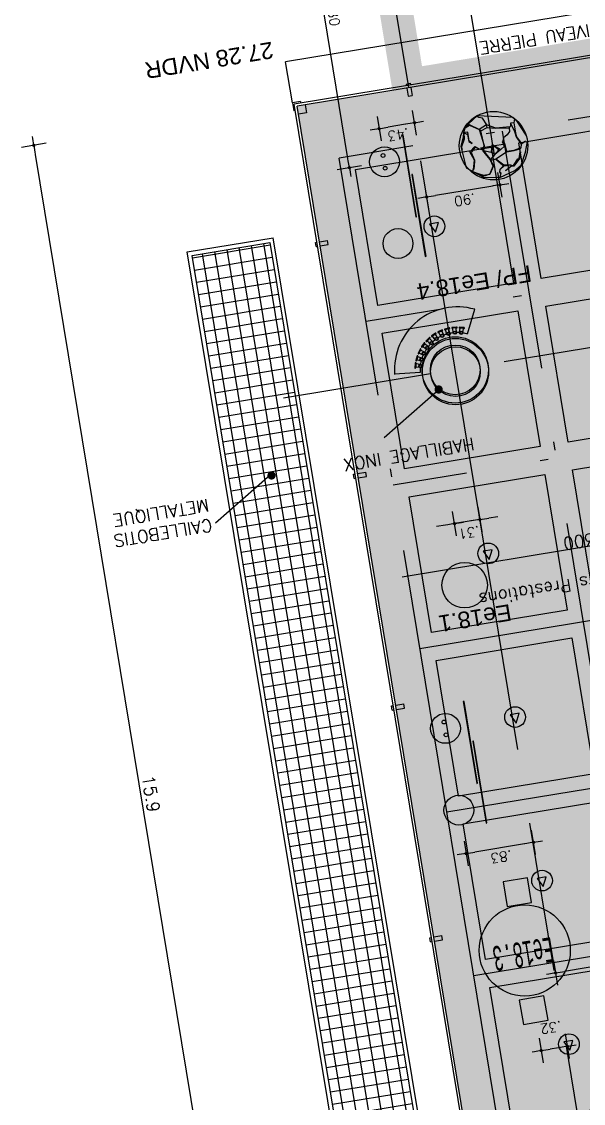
# Model space of a CAD drawing. Header units: millimetres. Extents: x 33240 to 33395, y 51607 to 51720.
# Drawn here: x 33266.84 to 33273.62, y 51677.45 to 51690.5 of the extents above; entities that cross this region are included whole.
import ezdxf

# ---------------------------------------------------------------- set-up
doc = ezdxf.new("R2010")
doc.units = ezdxf.units.MM
doc.header["$LTSCALE"] = 0.3
doc.header["$MEASUREMENT"] = 0
doc.header["$PDMODE"] = 34
doc.header["$PDSIZE"] = 0.3
for name, pattern in [('ACAD_ISO04W100', [30, 24, -3, 0, -3]), ('ACAD_ISO08W100', [36, 24, -3, 6, -3]), ('ACAD_ISO10W100', [18, 12, -3, 0, -3]), ('ACAD_ISO13W100', [36, 12, -3, 12, -3, 0, -3, 0, -3])]:
    doc.linetypes.add(name, pattern=pattern)
doc.layers.get('0').update_dxf_attribs({"linetype": 'CONTINUOUS'})
doc.layers.get('DEFPOINTS').update_dxf_attribs({"linetype": 'CONTINUOUS'})
for name, color, linetype in [('00-TRAMES-BAT', 7, 'ACAD_ISO08W100'), ('02-MURS-POTEAU', 6, 'CONTINUOUS'), ('04-CLOISONS', 2, 'CONTINUOUS'), ('05-MEN-EXT', 142, 'CONTINUOUS'), ('07-REVT-SOL', 8, 'CONTINUOUS'), ('08-EQUI-MEUBLE-PROJ-01', 11, 'CONTINUOUS'), ('09-COT-EXT', 4, 'CONTINUOUS'), ('09-COT-MEUBLE-01', 4, 'CONTINUOUS'), ('10-ANN-ALTITUDE', 152, 'CONTINUOUS'), ('10-ANN-TEXTE', 3, 'CONTINUOUS'), ('10-ANN-TEXTE-MEUBLE', 3, 'CONTINUOUS'), ('11-RES-EP', 150, 'ACAD_ISO13W100'), ('11-RES-ETANCH-POLY-TEXTE', 40, 'ACAD_ISO10W100'), ('14-HACH-POTEAU', 251, 'CONTINUOUS'), ('15-PLAF-TECHN-TEMPORAIRE', 113, 'CONTINUOUS')]:
    doc.layers.add(name, color=color, linetype=linetype)
doc.styles.add('ANN', font='romans.shx')
doc.styles.add('BORDEAUX', font='COUR.TTF', dxfattribs={"height": 1})
doc.styles.add('COT', font='romans.shx')
doc.styles.add('NDP', font='ARIAL.TTF')
doc.styles.add('NIV', font='ARIAL.TTF', dxfattribs={"height": 0.2})
doc.dimstyles.new('COT-MEUBLE-50eme', dxfattribs={"dimtxt": 0.12, "dimasz": 0.11, "dimexe": 0, "dimexo": 0, "dimgap": 0.05, "dimtad": 1, "dimzin": 4, "dimdsep": 46, "dimtxsty": 'COT', "dimblk1": 'COTBLOC', "dimblk2": 'COTBLOC', "dimsah": 1, "dimcen": -0.1, "dimse1": 1, "dimse2": 1, "dimadec": 0, "dimazin": 0, "dimtfac": 1, "dimtmove": 2, "dimatfit": 3, "dimldrblk": 'COTBLOC', "dimfxl": 1, "dimtolj": 1, "dimarcsym": 0})
doc.dimstyles.new('COTEXT', dxfattribs={"dimtxt": 0.15, "dimasz": 0.11, "dimexe": 0, "dimexo": 0, "dimgap": 0.05, "dimtad": 1, "dimdec": 3, "dimdsep": 46, "dimtxsty": 'COT', "dimblk1": 'COTBLOC', "dimblk2": 'COTBLOC', "dimsah": 1, "dimcen": -0.1, "dimse1": 1, "dimse2": 1, "dimadec": 0, "dimazin": 0, "dimtfac": 1, "dimtdec": 3, "dimtmove": 2, "dimatfit": 3, "dimldrblk": 'COTBLOC', "dimfxl": 1, "dimtolj": 1, "dimarcsym": 0})

# ---------------------------------------------------------------- blocks, each defined once
blk = doc.blocks.new('COTBLOC')
for p, q in [((0, -1.3608), (0, 1.3608)), ((-0.76, 0), (-0.99, 0)), ((0, 0), (-0.76, 0)), ((0, 0), (0.76, 0)), ((0.76, 0), (0.99, 0))]:
    blk.add_line(p, q)
at = {"const_width": 0.15}
blk.add_lwpolyline([(-0.1, 0, 1), (0.1, 0, 1)], format="xyb", close=True, dxfattribs=at)
blk = doc.blocks.new('*D52')
at = {"layer": '09-COT-EXT', "color": 0, "lineweight": -2}
blk.add_line((33267.001, 51688.903), (33269.549, 51673.432), dxfattribs=at)
at = {"layer": 'DEFPOINTS', "color": 0}
for p in [(33269.825, 51689.48), (33272.409, 51673.791), (33269.567, 51673.323)]:
    blk.add_point(p, dxfattribs=at)
at = {"layer": '09-COT-EXT', "color": 0, "lineweight": -2, "xscale": 0.11, "yscale": 0.11, "zscale": 0.11}
for p, rotation in [((33266.983, 51689.012), 99.3505736686924), ((33269.567, 51673.323), 279.3505736686924)]:
    blk.add_blockref('COTBLOC', p, dxfattribs=dict(at, rotation=rotation))
at = {"layer": '09-COT-EXT', "color": 0, "insert": (33268.398, 51681.188), "char_height": 0.15, "attachment_point": 5, "rotation": 279.3506, "style": 'COT'}
blk.add_mtext('\\A1;15.9', dxfattribs=at)
blk = doc.blocks.new('*D213')
at = {"layer": '09-COT-MEUBLE-01', "color": 0, "lineweight": -2, "ltscale": 10}
blk.add_line((33272.508, 51689.115), (33271.925, 51692.657), dxfattribs=at)
at = {"layer": 'DEFPOINTS', "color": 0, "ltscale": 10}
for p in [(33271.907, 51692.766), (33271.907, 51692.766), (33272.534, 51689.007)]:
    blk.add_point(p, dxfattribs=at)
at = {"layer": '09-COT-MEUBLE-01', "color": 0, "lineweight": -2, "ltscale": 10, "xscale": 0.11, "yscale": 0.11, "zscale": 0.11}
for p, rotation in [((33271.907, 51692.766), 99.35057366828116), ((33272.526, 51689.006), 279.3505736682811)]:
    blk.add_blockref('COTBLOC', p, dxfattribs=dict(at, rotation=rotation))
at = {"layer": '09-COT-MEUBLE-01', "color": 0, "ltscale": 10, "insert": (33272.325, 51690.904), "char_height": 0.12, "attachment_point": 5, "rotation": 279.3506, "style": 'COT'}
blk.add_mtext('\\A1;3.80', dxfattribs=at)
blk = doc.blocks.new('*D214')
at = {"layer": '09-COT-MEUBLE-01', "color": 0, "lineweight": -2, "ltscale": 10}
blk.add_line((33274.12, 51689.278), (33273.52, 51692.916), dxfattribs=at)
at = {"layer": 'DEFPOINTS', "color": 0, "ltscale": 10}
for p in [(33273.503, 51693.025), (33273.503, 51693.025), (33274.154, 51689.172)]:
    blk.add_point(p, dxfattribs=at)
at = {"layer": '09-COT-MEUBLE-01', "color": 0, "lineweight": -2, "ltscale": 10, "xscale": 0.11, "yscale": 0.11, "zscale": 0.11}
for p, rotation in [((33273.503, 51693.025), 99.35057366828116), ((33274.137, 51689.169), 279.3505736682811)]:
    blk.add_blockref('COTBLOC', p, dxfattribs=dict(at, rotation=rotation))
at = {"layer": '09-COT-MEUBLE-01', "color": 0, "ltscale": 10, "insert": (33273.929, 51691.115), "char_height": 0.12, "attachment_point": 5, "rotation": 279.3506, "style": 'COT'}
blk.add_mtext('\\A1;3.90', dxfattribs=at)
blk = doc.blocks.new('*D224')
at = {"layer": '09-COT-MEUBLE-01', "color": 0, "lineweight": -2, "ltscale": 10}
blk.add_line((33270.775, 51688.852), (33270.196, 51692.369), dxfattribs=at)
at = {"layer": 'DEFPOINTS', "color": 0, "ltscale": 10}
for p in [(33270.178, 51692.477), (33270.178, 51692.477), (33271.218, 51688.813)]:
    blk.add_point(p, dxfattribs=at)
at = {"layer": '09-COT-MEUBLE-01', "color": 0, "lineweight": -2, "ltscale": 10, "xscale": 0.11, "yscale": 0.11, "zscale": 0.11}
for p, rotation in [((33270.178, 51692.477), 99.35057366828116), ((33270.793, 51688.743), 279.3505736682811)]:
    blk.add_blockref('COTBLOC', p, dxfattribs=dict(at, rotation=rotation))
at = {"layer": '09-COT-MEUBLE-01', "color": 0, "ltscale": 10, "insert": (33270.594, 51690.628), "char_height": 0.12, "attachment_point": 5, "rotation": 279.3506, "style": 'COT'}
blk.add_mtext('\\A1;3.80', dxfattribs=at)
blk = doc.blocks.new('*D229')
at = {"layer": '09-COT-MEUBLE-01', "color": 0, "lineweight": -2, "ltscale": 10}
blk.add_line((33272.503, 51688.517), (33271.834, 51688.407), dxfattribs=at)
at = {"layer": 'DEFPOINTS', "color": 0, "ltscale": 10}
for p in [(33272.588, 51688.682), (33271.702, 51688.536), (33271.726, 51688.389)]:
    blk.add_point(p, dxfattribs=at)
at = {"layer": '09-COT-MEUBLE-01', "color": 0, "lineweight": -2, "ltscale": 10, "xscale": 0.11, "yscale": 0.11, "zscale": 0.11}
for p, rotation in [((33272.612, 51688.535), 9.3505736683666), ((33271.726, 51688.389), 189.3505736683666)]:
    blk.add_blockref('COTBLOC', p, dxfattribs=dict(at, rotation=rotation))
at = {"layer": '09-COT-MEUBLE-01', "color": 0, "ltscale": 10, "insert": (33272.187, 51688.353), "char_height": 0.12, "attachment_point": 5, "rotation": 189.3506, "style": 'COT'}
blk.add_mtext('\\A1;.90', dxfattribs=at)
blk = doc.blocks.new('*D230')
at = {"layer": '09-COT-MEUBLE-01', "color": 0, "lineweight": -2, "ltscale": 10}
blk.add_line((33271.472, 51689.266), (33271.261, 51689.231), dxfattribs=at)
at = {"layer": 'DEFPOINTS', "color": 0, "ltscale": 10}
for p in [(33271.556, 51689.432), (33271.128, 51689.361), (33271.152, 51689.213)]:
    blk.add_point(p, dxfattribs=at)
at = {"layer": '09-COT-MEUBLE-01', "color": 0, "lineweight": -2, "ltscale": 10, "xscale": 0.11, "yscale": 0.11, "zscale": 0.11}
for p, rotation in [((33271.581, 51689.284), 9.3505736683666), ((33271.152, 51689.213), 189.3505736683666)]:
    blk.add_blockref('COTBLOC', p, dxfattribs=dict(at, rotation=rotation))
at = {"layer": '09-COT-MEUBLE-01', "color": 0, "ltscale": 10, "insert": (33271.384, 51689.14), "char_height": 0.12, "attachment_point": 5, "rotation": 189.3506, "style": 'COT'}
blk.add_mtext('\\A1;.43', dxfattribs=at)
blk = doc.blocks.new('*D231')
at = {"layer": '09-COT-MEUBLE-01', "color": 0, "lineweight": -2, "ltscale": 10}
for p, q in [((33271.955, 51684.43), (33271.846, 51684.412)), ((33272.369, 51684.498), (33272.063, 51684.448)), ((33272.477, 51684.516), (33272.586, 51684.534))]:
    blk.add_line(p, q, dxfattribs=at)
at = {"layer": 'DEFPOINTS', "color": 0, "ltscale": 10}
for p in [(33272.039, 51684.596), (33272.344, 51684.646), (33272.063, 51684.448)]:
    blk.add_point(p, dxfattribs=at)
at = {"layer": '09-COT-MEUBLE-01', "color": 0, "lineweight": -2, "ltscale": 10, "xscale": 0.11, "yscale": 0.11, "zscale": 0.11}
for p, rotation in [((33272.063, 51684.448), 9.3505736683666), ((33272.369, 51684.498), 189.3505736683666)]:
    blk.add_blockref('COTBLOC', p, dxfattribs=dict(at, rotation=rotation))
at = {"layer": '09-COT-MEUBLE-01', "color": 0, "ltscale": 10, "insert": (33272.238, 51684.34), "char_height": 0.12, "attachment_point": 5, "rotation": 189.3506, "style": 'COT'}
blk.add_mtext('\\A1;.31', dxfattribs=at)
blk = doc.blocks.new('*D250')
at = {"layer": '09-COT-MEUBLE-01', "color": 0, "lineweight": -2, "ltscale": 10}
blk.add_line((33274.884, 51679.292), (33273.392, 51679.046), dxfattribs=at)
at = {"layer": 'DEFPOINTS', "color": 0, "ltscale": 10}
for p in [(33275.017, 51679.162), (33273.283, 51679.028), (33273.307, 51678.881)]:
    blk.add_point(p, dxfattribs=at)
at = {"layer": '09-COT-MEUBLE-01', "color": 0, "lineweight": -2, "ltscale": 10, "xscale": 0.11, "yscale": 0.11, "zscale": 0.11}
for p, rotation in [((33274.993, 51679.31), 9.3505736683666), ((33273.283, 51679.028), 189.3505736683666)]:
    blk.add_blockref('COTBLOC', p, dxfattribs=dict(at, rotation=rotation))
at = {"layer": '09-COT-MEUBLE-01', "color": 0, "ltscale": 10, "insert": (33274.156, 51679.061), "char_height": 0.12, "attachment_point": 5, "rotation": 189.3506, "style": 'COT'}
blk.add_mtext('\\A1;1.73', dxfattribs=at)
blk = doc.blocks.new('*D251')
at = {"layer": '09-COT-MEUBLE-01', "color": 0, "lineweight": -2, "ltscale": 10}
blk.add_line((33273.318, 51678.125), (33273.219, 51678.108), dxfattribs=at)
at = {"layer": 'DEFPOINTS', "color": 0, "ltscale": 10}
for p in [(33273.11, 51678.091), (33273.134, 51677.943), (33273.451, 51677.995)]:
    blk.add_point(p, dxfattribs=at)
at = {"layer": '09-COT-MEUBLE-01', "color": 0, "lineweight": -2, "ltscale": 10, "xscale": 0.11, "yscale": 0.11, "zscale": 0.11}
for p, rotation in [((33273.426, 51678.143), 9.3505736683666), ((33273.11, 51678.091), 189.3505736683666)]:
    blk.add_blockref('COTBLOC', p, dxfattribs=dict(at, rotation=rotation))
at = {"layer": '09-COT-MEUBLE-01', "color": 0, "ltscale": 10, "insert": (33273.227, 51678.368), "char_height": 0.12, "attachment_point": 5, "rotation": 189.3506, "style": 'COT'}
blk.add_mtext('\\A1;.32', dxfattribs=at)
blk = doc.blocks.new('*D252')
at = {"layer": '09-COT-MEUBLE-01', "color": 0, "lineweight": -2, "ltscale": 10}
blk.add_line((33272.909, 51680.585), (33272.31, 51680.486), dxfattribs=at)
at = {"layer": 'DEFPOINTS', "color": 0, "ltscale": 10}
for p in [(33272.202, 51680.468), (33273.042, 51680.455), (33272.226, 51680.321)]:
    blk.add_point(p, dxfattribs=at)
at = {"layer": '09-COT-MEUBLE-01', "color": 0, "lineweight": -2, "ltscale": 10, "xscale": 0.11, "yscale": 0.11, "zscale": 0.11}
for p, rotation in [((33273.018, 51680.603), 9.3505736683666), ((33272.202, 51680.468), 189.3505736683666)]:
    blk.add_blockref('COTBLOC', p, dxfattribs=dict(at, rotation=rotation))
at = {"layer": '09-COT-MEUBLE-01', "color": 0, "ltscale": 10, "insert": (33272.628, 51680.427), "char_height": 0.12, "attachment_point": 5, "rotation": 189.3506, "style": 'COT'}
blk.add_mtext('\\A1;.83', dxfattribs=at)

msp = doc.modelspace()

# ---------------------------------------------------------------- hatches: boundary and pattern name
at = {"layer": '05-MEN-EXT'}
h = msp.add_hatch(dxfattribs=at)
h.set_pattern_fill('_U', color=256, scale=0.15, angle=90, style=0, double=1, pattern_type=0)
h.set_pattern_definition([(279.3506, (33363.54805, 51688.79858), (0.1480069, 0.02437129), []), (9.3506, (33363.54805, 51688.79858), (-0.02437129, 0.1480069), [])])
h.paths.add_polyline_path([(33270.912, 51675.5008), (33271.8493, 51675.6552), (33269.8309, 51687.8383), (33268.8935, 51687.684)])
at = {"layer": '07-REVT-SOL'}
h = msp.add_hatch(dxfattribs=at)
h.set_pattern_fill('CROSS', color=30, style=0)
h.set_pattern_definition([(189.35057367, (57785.36794, 108093.83487), (-0.2060594638, -0.2872968802), [0.125, -0.375]), (279.35057367, (57785.29612, 108093.88639), (0.2872968802, -0.2060594638), [0.125, -0.375])])
edge = h.paths.add_edge_path()
edge.add_line((33283.3783, 51687.0822), (33282.6443, 51691.5402))
edge.add_line((33282.6443, 51691.5402), (33270.1624, 51689.4848))
edge.add_line((33270.1624, 51689.4848), (33272.7213, 51673.9442))
edge.add_line((33272.7213, 51673.9442), (33273.8232, 51674.1256))
edge.add_line((33273.8232, 51674.1256), (33273.4532, 51676.3726))
edge.add_line((33273.4532, 51676.3726), (33279.4392, 51677.3582))
edge.add_line((33279.4392, 51677.3582), (33280.4429, 51671.2631))
edge.add_line((33280.4429, 51671.2631), (33280.6933, 51669.7425))
edge.add_line((33280.6933, 51669.7425), (33287.1828, 51670.8111))
edge.add_arc((33295.4983, 51677.4321), 10.6295, 146.69633, 218.5278, ccw=False)
edge.add_line((33286.6145, 51683.2685), (33287.3226, 51684.3289))
edge.add_line((33287.3226, 51684.3289), (33288.3032, 51685.5277))
edge.add_line((33288.3032, 51685.5277), (33286.1987, 51687.5466))
edge.add_line((33286.1987, 51687.5466), (33283.3783, 51687.0822))
at = {"layer": '14-HACH-POTEAU', "ltscale": 10}
h = msp.add_hatch(color=256, dxfattribs=at)
edge = h.paths.add_edge_path()
edge.add_arc((33272.0714, 51686.3027), 0.3, 0, 360)

# ---------------------------------------------------------------- linework, layer by layer
at = {"layer": '00-TRAMES-BAT'}
for p, q in [((33375.6734, 51703.3622), (33269.1113, 51685.8153)), ((33279.8447, 51639.0955), (33270.6741, 51694.7885))]:
    msp.add_line(p, q, dxfattribs=at)
at = {"layer": '02-MURS-POTEAU'}
msp.add_circle((33272.0714, 51686.3027), 0.3, dxfattribs=at)
at = {"layer": '04-CLOISONS'}
msp.add_circle((33272.0714, 51686.3027), 0.4, dxfattribs=at)
at = {"layer": '05-MEN-EXT'}
for p, q in [((33282.669, 51691.5746), (33270.1279, 51689.5096)), ((33282.6443, 51691.5402), (33270.1624, 51689.4848)), ((33271.4781, 51689.7519), (33271.5275, 51689.76)), ((33271.4781, 51689.7519), (33271.4814, 51689.7322)), ((33271.4862, 51689.7026), (33271.5025, 51689.6042)), ((33271.5275, 51689.76), (33271.5307, 51689.7403)), ((33271.5356, 51689.7107), (33271.5518, 51689.6123)), ((33270.2036, 51689.5423), (33270.1049, 51689.5261)), ((33270.1049, 51689.5261), (33270.1212, 51689.4274)), ((33270.2036, 51689.5423), (33270.2068, 51689.5226)), ((33271.5025, 51689.6042), (33271.5518, 51689.6123)), ((33270.1409, 51689.4306), (33270.1212, 51689.4274)), ((33272.7129, 51673.811), (33270.1279, 51689.5096)), ((33272.7376, 51673.8455), (33270.1624, 51689.4848)), ((33270.2773, 51689.4024), (33270.1786, 51689.3862)), ((33270.261, 51689.5011), (33270.2773, 51689.4024)), ((33271.9068, 51675.614), (33269.8721, 51687.8958)), ((33270.3827, 51687.8388), (33270.4025, 51687.8421)), ((33270.3909, 51687.7895), (33270.3827, 51687.8388)), ((33270.4321, 51687.8469), (33270.5305, 51687.8631)), ((33270.4402, 51687.7976), (33270.5386, 51687.8138)), ((33270.5386, 51687.8138), (33270.5305, 51687.8631)), ((33270.3909, 51687.7895), (33270.4106, 51687.7927)), ((33270.843, 51685.0435), (33270.8628, 51685.0467)), ((33270.8511, 51684.9941), (33270.843, 51685.0435)), ((33270.8511, 51684.9941), (33270.8709, 51684.9974)), ((33270.8924, 51685.0516), (33270.9908, 51685.0678)), ((33270.9005, 51685.0022), (33270.9989, 51685.0185)), ((33270.9989, 51685.0185), (33270.9908, 51685.0678)), ((33271.3033, 51682.2481), (33271.323, 51682.2514)), ((33271.3114, 51682.1988), (33271.3033, 51682.2481)), ((33271.3114, 51682.1988), (33271.3312, 51682.202)), ((33271.3527, 51682.2562), (33271.4511, 51682.2724)), ((33271.3608, 51682.2069), (33271.4592, 51682.2231)), ((33271.4592, 51682.2231), (33271.4511, 51682.2724)), ((33271.8129, 51679.4609), (33271.9114, 51679.4771)), ((33271.9195, 51679.4277), (33271.9114, 51679.4771)), ((33271.7636, 51679.4527), (33271.7833, 51679.456)), ((33271.7717, 51679.4034), (33271.7636, 51679.4527)), ((33271.7717, 51679.4034), (33271.7915, 51679.4067)), ((33271.8211, 51679.4115), (33271.9195, 51679.4277))]:
    msp.add_line(p, q, dxfattribs=at)
msp.add_lwpolyline([(33271.9068, 51675.614), (33270.8708, 51675.4434), (33268.8361, 51687.7252), (33269.8721, 51687.8958)], dxfattribs=at)
msp.add_lwpolyline([(33271.8493, 51675.6552), (33270.912, 51675.5008), (33268.8935, 51687.684), (33269.8309, 51687.8383)], close=True, dxfattribs=at)
at = {"layer": '08-EQUI-MEUBLE-PROJ-01', "color": 8, "ltscale": 0.8}
for p, q in [((33272.2339, 51689.2765), (33272.1805, 51689.2211)), ((33272.2447, 51689.259), (33272.1805, 51689.2211)), ((33272.1924, 51689.2215), (33272.2426, 51689.2537)), ((33272.3358, 51689.3699), (33272.2339, 51689.2765)), ((33272.2426, 51689.2537), (33272.362, 51689.2015)), ((33272.3588, 51689.203), (33272.2447, 51689.259)), ((33272.355, 51689.3479), (33272.3299, 51689.3645)), ((33272.7667, 51689.3488), (33272.3358, 51689.3699)), ((33272.4013, 51689.339), (33272.355, 51689.3479)), ((33272.4511, 51689.2574), (33272.3596, 51689.2024)), ((33272.4513, 51689.2576), (33272.4013, 51689.339)), ((33272.5622, 51689.2202), (33272.4511, 51689.2574)), ((33272.4587, 51689.227), (33272.4511, 51689.2574)), ((33272.7381, 51689.2778), (33272.7377, 51689.2447)), ((33272.7806, 51689.2848), (33272.7381, 51689.2778)), ((33272.7383, 51689.2777), (33272.7883, 51689.1807)), ((33272.7891, 51689.3324), (33272.7806, 51689.2848)), ((33272.8019, 51689.1646), (33272.782, 51689.2852)), ((33272.9274, 51689.1335), (33272.8158, 51689.3095)), ((33272.1805, 51689.2211), (33272.162, 51689.0901)), ((33272.1805, 51689.2211), (33272.1717, 51689.0843)), ((33272.1772, 51689.1661), (33272.1924, 51689.2215)), ((33272.2256, 51689.1691), (33272.1772, 51689.1661)), ((33272.1777, 51689.1632), (33272.2178, 51689.1438)), ((33272.1819, 51689.089), (33272.1777, 51689.1632)), ((33272.2178, 51689.1438), (33272.2351, 51689.0569)), ((33272.2393, 51689.0615), (33272.2256, 51689.1691)), ((33272.3824, 51689.1885), (33272.3596, 51689.2024)), ((33272.3596, 51689.2024), (33272.4213, 51689.01)), ((33272.3824, 51689.1885), (33272.4587, 51689.227)), ((33272.4213, 51689.01), (33272.3824, 51689.1885)), ((33272.4587, 51689.227), (33272.5622, 51689.2202)), ((33272.7309, 51689.2332), (33272.5622, 51689.2202)), ((33272.5622, 51689.2202), (33272.7248, 51689.2225)), ((33272.6984, 51689.1392), (33272.6549, 51689.1025)), ((33272.7251, 51689.1778), (33272.6984, 51689.1392)), ((33272.7237, 51689.2223), (33272.7251, 51689.1778)), ((33272.7248, 51689.2225), (33272.7313, 51689.233)), ((33272.7377, 51689.2447), (33272.7311, 51689.2342)), ((33272.7883, 51689.1807), (33272.8069, 51689.1144)), ((33272.8142, 51689.115), (33272.8019, 51689.1646)), ((33272.162, 51689.0901), (33272.1394, 51688.9972)), ((33272.1394, 51688.9972), (33272.2041, 51688.7422)), ((33272.1717, 51689.0843), (33272.1449, 51688.9981)), ((33272.1449, 51688.9981), (33272.1536, 51688.9636)), ((33272.1501, 51688.9969), (33272.1819, 51689.089)), ((33272.1536, 51688.9636), (33272.1501, 51688.9969)), ((33272.2351, 51689.0569), (33272.2765, 51689.0357)), ((33272.2765, 51689.0357), (33272.2393, 51689.0615)), ((33272.246, 51688.932), (33272.3099, 51688.9974)), ((33272.3105, 51688.9907), (33272.2627, 51688.9268)), ((33272.3099, 51688.9974), (33272.3605, 51688.9689)), ((33272.3606, 51688.965), (33272.3105, 51688.9907)), ((33272.4076, 51688.9614), (33272.4196, 51689.0087)), ((33272.4213, 51689.01), (33272.4136, 51688.9508)), ((33272.5038, 51688.9291), (33272.5293, 51689.0152)), ((33272.534, 51689.0075), (33272.5044, 51688.9314)), ((33272.5293, 51689.0152), (33272.621, 51688.9598)), ((33272.5979, 51688.9578), (33272.534, 51689.0075)), ((33272.6208, 51688.9603), (33272.6659, 51689.0007)), ((33272.6939, 51688.9365), (33272.6434, 51689.0528)), ((33272.6549, 51689.1025), (33272.6439, 51689.0547)), ((33272.6692, 51689.0362), (33272.6439, 51689.0547)), ((33272.6964, 51688.9389), (33272.6692, 51689.0362)), ((33272.8069, 51689.1144), (33272.8686, 51689.0244)), ((33272.8753, 51689.0321), (33272.8142, 51689.115)), ((33272.8686, 51689.0244), (33272.8622, 51688.9816)), ((33272.8638, 51688.973), (33272.8773, 51689.0342)), ((33272.8773, 51689.0342), (33272.9206, 51689.0649)), ((33272.9214, 51688.9286), (33272.944, 51689.0579)), ((33272.3024, 51688.8332), (33272.246, 51688.932)), ((33272.2627, 51688.9268), (33272.3057, 51688.8343)), ((33272.3605, 51688.9689), (33272.4076, 51688.9614)), ((33272.4071, 51688.954), (33272.3606, 51688.965)), ((33272.405, 51688.9497), (33272.4071, 51688.954)), ((33272.4356, 51688.9078), (33272.405, 51688.9497)), ((33272.4136, 51688.9508), (33272.4531, 51688.8931)), ((33272.4136, 51688.9508), (33272.5038, 51688.9291)), ((33272.4923, 51688.8424), (33272.4356, 51688.9078)), ((33272.4531, 51688.8931), (33272.4979, 51688.8426)), ((33272.5479, 51688.9024), (33272.4979, 51688.8426)), ((33272.5479, 51688.9024), (33272.5038, 51688.9291)), ((33272.5467, 51688.9028), (33272.5865, 51688.9404)), ((33272.621, 51688.9598), (33272.5479, 51688.9024)), ((33272.5596, 51688.8461), (33272.6939, 51688.9365)), ((33272.5865, 51688.9404), (33272.5979, 51688.9578)), ((33272.693, 51688.9355), (33272.7841, 51688.9481)), ((33272.7787, 51688.9499), (33272.6964, 51688.9389)), ((33272.8622, 51688.9816), (33272.7787, 51688.9499)), ((33272.7841, 51688.9481), (33272.8638, 51688.973)), ((33272.8419, 51688.8537), (33272.8551, 51688.9342)), ((33272.8578, 51688.9338), (33272.8482, 51688.853)), ((33272.8551, 51688.9342), (33272.8585, 51688.9348)), ((33272.8691, 51688.7739), (33272.9214, 51688.9286)), ((33272.2041, 51688.7422), (33272.4149, 51688.627)), ((33272.2912, 51688.7193), (33272.3024, 51688.8332)), ((33272.3, 51688.7553), (33272.2939, 51688.7164)), ((33272.3057, 51688.8343), (33272.3, 51688.7553)), ((33272.5352, 51688.764), (33272.4913, 51688.6629)), ((33272.4913, 51688.6629), (33272.5304, 51688.7621)), ((33272.5304, 51688.7621), (33272.4923, 51688.8424)), ((33272.5618, 51688.8452), (33272.5021, 51688.831)), ((33272.5021, 51688.831), (33272.5352, 51688.764)), ((33272.5605, 51688.8452), (33272.6454, 51688.7738)), ((33272.6587, 51688.7733), (33272.5605, 51688.8452)), ((33272.6499, 51688.7622), (33272.6104, 51688.7187)), ((33272.6148, 51688.7186), (33272.6634, 51688.7662)), ((33272.6454, 51688.7738), (33272.6499, 51688.7622)), ((33272.7488, 51688.7767), (33272.6587, 51688.7733)), ((33272.6634, 51688.7662), (33272.7488, 51688.7767)), ((33272.6794, 51688.7063), (33272.7508, 51688.77)), ((33272.7512, 51688.7622), (33272.6794, 51688.7063)), ((33272.7508, 51688.77), (33272.7743, 51688.7668)), ((33272.7785, 51688.7622), (33272.7512, 51688.7622)), ((33272.7743, 51688.7668), (33272.8259, 51688.8493)), ((33272.8482, 51688.853), (33272.7785, 51688.7622)), ((33272.7923, 51688.71), (33272.8691, 51688.7739)), ((33272.8259, 51688.8493), (33272.8419, 51688.8537)), ((33272.2821, 51688.7093), (33272.2912, 51688.7193)), ((33272.2939, 51688.7164), (33272.2821, 51688.7093)), ((33272.4206, 51688.6382), (33272.3095, 51688.6846)), ((33272.3095, 51688.6846), (33272.4141, 51688.6536)), ((33272.4141, 51688.6536), (33272.4913, 51688.6629)), ((33272.4149, 51688.627), (33272.6092, 51688.6229)), ((33272.4913, 51688.6629), (33272.4206, 51688.6382)), ((33272.6104, 51688.7187), (33272.605, 51688.6923)), ((33272.605, 51688.6923), (33272.6193, 51688.67)), ((33272.6092, 51688.6229), (33272.7923, 51688.71)), ((33272.6115, 51688.6907), (33272.6148, 51688.7186)), ((33272.6255, 51688.6754), (33272.6115, 51688.6907)), ((33272.6142, 51688.6313), (33272.6255, 51688.6754)), ((33272.6193, 51688.67), (33272.6142, 51688.6313)), ((33271.917, 51686.7753), (33271.8668, 51686.7529)), ((33271.9326, 51686.722), (33271.9102, 51686.7722)), ((33271.9993, 51686.8092), (33271.946, 51686.7959)), ((33272.0018, 51686.7995), (33271.9484, 51686.7862)), ((33271.9691, 51686.7346), (33271.9557, 51686.788)), ((33272.0079, 51686.7443), (33271.9945, 51686.7977)), ((33272.0888, 51686.8186), (33272.0339, 51686.8147)), ((33272.0895, 51686.8086), (33272.0346, 51686.8047)), ((33272.046, 51686.7504), (33272.0421, 51686.8053)), ((33272.0859, 51686.7532), (33272.082, 51686.8081)), ((33272.1774, 51686.8024), (33272.1227, 51686.8081)), ((33272.1784, 51686.8123), (33272.1237, 51686.818)), ((33272.1245, 51686.7526), (33272.1302, 51686.8073)), ((33272.1642, 51686.7484), (33272.1699, 51686.8032)), ((33271.7594, 51686.6922), (33271.7199, 51686.6539)), ((33271.7664, 51686.685), (33271.7268, 51686.6468)), ((33271.7705, 51686.6124), (33271.7322, 51686.652)), ((33271.7992, 51686.6403), (33271.761, 51686.6798)), ((33271.8321, 51686.745), (33271.7866, 51686.7142)), ((33271.8377, 51686.7367), (33271.7922, 51686.7059)), ((33271.8292, 51686.6646), (33271.7984, 51686.7101)), ((33271.8623, 51686.687), (33271.8315, 51686.7325)), ((33271.896, 51686.7057), (33271.8736, 51686.7559)), ((33271.6467, 51686.553), (33271.6226, 51686.5035)), ((33271.6557, 51686.5486), (33271.6316, 51686.4992)), ((33271.7018, 51686.5178), (33271.6524, 51686.5419)), ((33271.6969, 51686.6275), (33271.6647, 51686.583)), ((33271.705, 51686.6217), (33271.6728, 51686.5771)), ((33271.7217, 51686.5509), (33271.6772, 51686.5832)), ((33271.7452, 51686.5833), (33271.7006, 51686.6156)), ((33271.5883, 51686.3837), (33271.5826, 51686.3289)), ((33271.5983, 51686.3826), (33271.5926, 51686.3279)), ((33271.6101, 51686.4709), (33271.595, 51686.418)), ((33271.6197, 51686.4681), (33271.6046, 51686.4152)), ((33271.6595, 51686.4073), (33271.6067, 51686.4225)), ((33271.6705, 51686.4458), (33271.6177, 51686.4609)), ((33271.6843, 51686.4818), (33271.6349, 51686.5059)), ((33271.6481, 51686.3297), (33271.5934, 51686.3354)), ((33271.6522, 51686.3695), (33271.5975, 51686.3752))]:
    msp.add_line(p, q, dxfattribs=at)
at = {"layer": '08-EQUI-MEUBLE-PROJ-01', "ltscale": 0.8}
for p, q in [((33272.8158, 51689.3095), (33272.7667, 51689.3488)), ((33271.4431, 51689.1375), (33271.4332, 51689.1359)), ((33271.4332, 51689.1359), (33271.5957, 51688.1492)), ((33271.6055, 51688.1508), (33271.4431, 51689.1375)), ((33271.5569, 51688.66), (33271.547, 51688.6584)), ((33271.547, 51688.6584), (33271.7095, 51687.6717)), ((33271.7194, 51687.6733), (33271.5569, 51688.66)), ((33271.5957, 51688.1492), (33271.6055, 51688.1508)), ((33271.7095, 51687.6717), (33271.7194, 51687.6733)), ((33272.2215, 51686.736), (33272.3066, 51687.0337)), ((33271.9129, 51686.7844), (33271.8627, 51686.762)), ((33271.6484, 51686.2709), (33271.3396, 51686.2492)), ((33272.1783, 51682.3017), (33272.1685, 51682.3001)), ((33272.1685, 51682.3001), (33272.3309, 51681.3133)), ((33272.3408, 51681.315), (33272.1783, 51682.3017)), ((33272.2922, 51681.8242), (33272.2823, 51681.8226)), ((33272.2823, 51681.8226), (33272.4448, 51680.8359)), ((33272.4547, 51680.8375), (33272.2922, 51681.8242)), ((33272.3309, 51681.3133), (33272.3408, 51681.315)), ((33272.4448, 51680.8359), (33272.4547, 51680.8375)), ((33272.9461, 51680.1742), (33272.6498, 51680.1271)), ((33272.6498, 51680.1271), (33272.6969, 51679.8308)), ((33272.9932, 51679.8779), (33272.9461, 51680.1742)), ((33272.6969, 51679.8308), (33272.9932, 51679.8779)), ((33273.1396, 51678.7523), (33272.8442, 51678.7001)), ((33272.8442, 51678.7001), (33272.8964, 51678.4047)), ((33273.1918, 51678.4569), (33273.1396, 51678.7523)), ((33272.8964, 51678.4047), (33273.1918, 51678.4569))]:
    msp.add_line(p, q, dxfattribs=at)
for centre, radius in [((33272.534, 51689.0075), 0.413), ((33271.218, 51688.8134), 0.18), ((33271.2, 51688.8895), 0.023), ((33271.2253, 51688.7356), 0.023), ((33271.3805, 51687.8267), 0.18), ((33272.0746, 51686.2818), 0.4), ((33272.0746, 51686.2818), 0.3), ((33272.1855, 51683.706), 0.275), ((33271.9533, 51681.9776), 0.18), ((33271.9353, 51682.0537), 0.023), ((33271.9606, 51681.8998), 0.023), ((33272.1158, 51680.9909), 0.18), ((33272.9113, 51679.2984), 0.55)]:
    msp.add_circle(centre, radius, dxfattribs=at)
at = {"layer": '08-EQUI-MEUBLE-PROJ-01', "color": 8, "ltscale": 0.8}
for centre, radius in [((33272.0659, 51686.7518), 0.02), ((33272.1443, 51686.7505), 0.02), ((33271.7848, 51686.6264), 0.02), ((33271.7848, 51686.6264), 0.015), ((33271.8457, 51686.6758), 0.02), ((33271.8457, 51686.6758), 0.015), ((33271.9143, 51686.7139), 0.02), ((33271.9143, 51686.7139), 0.015), ((33271.9885, 51686.7395), 0.02), ((33271.9885, 51686.7395), 0.015), ((33272.0659, 51686.7518), 0.015), ((33272.1443, 51686.7505), 0.015), ((33271.6931, 51686.4998), 0.02), ((33271.6931, 51686.4998), 0.015), ((33271.7334, 51686.5671), 0.02), ((33271.7334, 51686.5671), 0.015), ((33271.665, 51686.4266), 0.02), ((33271.665, 51686.4266), 0.015), ((33271.6501, 51686.3496), 0.02), ((33271.6501, 51686.3496), 0.015)]:
    msp.add_circle(centre, radius, dxfattribs=at)
at = {"layer": '08-EQUI-MEUBLE-PROJ-01', "ltscale": 0.8}
for centre, radius, start, end in [((33272.0977, 51686.3029), 0.76, 74.04923, 184.05409), ((33271.8647, 51686.7574), 0.005, 114.05304, 294.05304), ((33272.0977, 51686.3029), 0.4504, 74.04661, 81.50826), ((33272.0977, 51686.3029), 0.4504, 176.59787, 184.08474)]:
    msp.add_arc(centre, radius, start, end, dxfattribs=at)
at = {"layer": '08-EQUI-MEUBLE-PROJ-01', "color": 8, "ltscale": 0.8}
for centre, radius, start, end in [((33271.915, 51686.7799), 0.005, 294.03894, 114.05304), ((33271.9472, 51686.791), 0.005, 104.05304, 284.05304), ((33272.0006, 51686.8044), 0.005, 284.03894, 104.05304), ((33272.0342, 51686.8097), 0.005, 94.05304, 274.05304), ((33272.0891, 51686.8136), 0.005, 274.03894, 94.05304), ((33272.1232, 51686.813), 0.005, 84.05304, 264.05304), ((33272.1779, 51686.8073), 0.005, 264.03894, 84.05304), ((33271.7233, 51686.6504), 0.005, 134.05304, 314.05304), ((33271.7629, 51686.6886), 0.005, 314.03894, 134.05304), ((33271.7894, 51686.7101), 0.005, 124.05304, 304.05304), ((33272.0977, 51686.3029), 0.4504, 126.59787, 131.50826), ((33271.8349, 51686.7409), 0.005, 304.03894, 124.05304), ((33272.0977, 51686.3029), 0.4504, 116.59787, 121.50826), ((33272.0977, 51686.3029), 0.4504, 106.59787, 111.50826), ((33272.0977, 51686.3029), 0.4504, 96.59787, 101.50826), ((33272.0977, 51686.3029), 0.4504, 86.59787, 91.50826), ((33271.6512, 51686.5508), 0.005, 334.03894, 154.05304), ((33271.6687, 51686.5801), 0.005, 144.05304, 324.05304), ((33271.701, 51686.6246), 0.005, 324.03894, 144.05304), ((33272.0977, 51686.3029), 0.4504, 146.59787, 151.50826), ((33272.0977, 51686.3029), 0.4504, 136.59787, 141.50826), ((33271.5933, 51686.3831), 0.005, 354.03894, 174.05304), ((33271.5998, 51686.4166), 0.005, 164.05304, 344.05304), ((33271.6149, 51686.4695), 0.005, 344.03894, 164.05304), ((33271.6271, 51686.5014), 0.005, 154.05304, 334.05304), ((33272.0977, 51686.3029), 0.4504, 166.59787, 171.50826), ((33272.0977, 51686.3029), 0.4504, 156.59787, 161.50826), ((33271.5876, 51686.3284), 0.005, 174.05304, 354.05304)]:
    msp.add_arc(centre, radius, start, end, dxfattribs=at)
at = {"layer": '10-ANN-TEXTE'}
for p, q in [((33271.2129, 51685.4868), (33271.8718, 51686.0663)), ((33269.1774, 51684.4565), (33269.8363, 51685.036)), ((33274.8466, 51684.3663), (33271.4291, 51683.8036))]:
    msp.add_line(p, q, dxfattribs=at)
at = {"layer": '10-ANN-TEXTE', "const_width": 0.05}
for points in [[(33271.8468, 51686.0663, 1), (33271.8968, 51686.0663, 1)], [(33269.8287, 51685.0293, 1), (33269.8787, 51685.0293, 1)]]:
    msp.add_lwpolyline(points, format="xyb", close=True, dxfattribs=at)
at = {"layer": '11-RES-EP', "linetype": 'Continuous'}
for p in [(33283.0976, 51692.1722), (33270.1049, 51689.5261)]:
    msp.add_line(p, (33270.0237, 51690.0194), dxfattribs=at)
at = {"layer": '11-RES-ETANCH-POLY-TEXTE', "const_width": 0.4}
msp.add_lwpolyline([(33374.2287, 51711.8401), (33270.6741, 51694.7885), (33271.506, 51689.7365), (33282.669, 51691.5746), (33283.4031, 51687.1167), (33286.2086, 51687.5787), (33288.3232, 51685.5501), (33289.2666, 51686.5074), (33291.8129, 51688.4824), (33294.4625, 51689.8299), (33297.1966, 51690.6643), (33300.0066, 51691.0376), (33300.6338, 51691.0567), (33300.4551, 51692.142), (33310.3222, 51693.7667), (33309.8324, 51696.7417), (33319.7982, 51698.3827)], dxfattribs=at)
at = {"layer": '15-PLAF-TECHN-TEMPORAIRE', "color": 8, "linetype": 'ACAD_ISO04W100'}
for p, q in [((33280.5379, 51690.4839), (33270.6708, 51688.8591)), ((33280.5379, 51690.4839), (33270.6708, 51688.8591)), ((33274.5939, 51677.3435), (33272.6442, 51689.1841)), ((33272.6205, 51677.0186), (33270.6708, 51688.8591)), ((33280.8629, 51688.5105), (33270.9957, 51686.8857)), ((33281.1878, 51686.537), (33271.3207, 51684.9123)), ((33287.3031, 51685.5171), (33271.6456, 51682.9389)), ((33285.7829, 51683.2398), (33271.9706, 51680.9654)), ((33284.7539, 51681.0434), (33272.2955, 51678.992))]:
    msp.add_line(p, q, dxfattribs=at)
at = {"layer": '15-PLAF-TECHN-TEMPORAIRE', "ltscale": 10}
for points in [[(33274.7472, 51687.6757), (33273.1093, 51687.406), (33272.8396, 51689.044), (33274.4775, 51689.3137)], [(33272.7738, 51687.3508), (33271.1359, 51687.0811), (33270.8661, 51688.719), (33272.5041, 51688.9887)], [(33275.0722, 51685.7023), (33273.4342, 51685.4326), (33273.1645, 51687.0705), (33274.8025, 51687.3402)], [(33273.0987, 51685.3774), (33271.4608, 51685.1076), (33271.1911, 51686.7456), (33272.829, 51687.0153)], [(33275.3971, 51683.7289), (33273.7592, 51683.4592), (33273.4895, 51685.0971), (33275.1274, 51685.3668)], [(33273.4237, 51683.4039), (33271.7858, 51683.1342), (33271.516, 51684.7722), (33273.154, 51685.0419)], [(33273.7486, 51681.4305), (33272.1107, 51681.1608), (33271.841, 51682.7987), (33273.4789, 51683.0684)], [(33274.0736, 51679.4571), (33272.4357, 51679.1874), (33272.1659, 51680.8253), (33273.8039, 51681.095)], [(33274.3985, 51677.4837), (33272.7606, 51677.2139), (33272.4909, 51678.8519), (33274.1288, 51679.1216)]]:
    msp.add_lwpolyline(points, close=True, dxfattribs=at)
at = {"layer": '15-PLAF-TECHN-TEMPORAIRE', "color": 8}
for points in [[(33271.8683, 51688.08), (33271.7597, 51688.0621), (33271.8319, 51687.9625), (33271.8319, 51687.9625)], [(33272.5182, 51684.1332), (33272.4096, 51684.1153), (33272.4818, 51684.0157), (33272.4818, 51684.0157)], [(33272.8431, 51682.1597), (33272.7346, 51682.1419), (33272.8067, 51682.0423), (33272.8067, 51682.0423)], [(33273.1681, 51680.1863), (33273.0595, 51680.1684), (33273.1317, 51680.0688), (33273.1317, 51680.0688)], [(33273.493, 51678.2129), (33273.3845, 51678.195), (33273.4566, 51678.0954), (33273.4566, 51678.0954)]]:
    msp.add_lwpolyline(points, close=True, dxfattribs=at)
for centre in [(33271.82, 51688.0349), (33272.4699, 51684.088), (33272.7948, 51682.1146), (33273.1198, 51680.1412), (33273.4447, 51678.1678)]:
    msp.add_circle(centre, 0.125, dxfattribs=at)

# ---------------------------------------------------------------- texts
at = {"layer": '08-EQUI-MEUBLE-PROJ-01', "ltscale": 0.8, "style": 'BORDEAUX', "width": 0.407666}
msp.add_text('Ee18.3', height=0.3, rotation=189.35057, dxfattribs=at).set_placement((33273.2312, 51679.4612))
at = {"layer": '10-ANN-ALTITUDE', "style": 'NIV'}
msp.add_text('27.28 NVDR', height=0.2, rotation=189.35057, dxfattribs=at).set_placement((33269.8567, 51690.2636))
at = {"layer": '10-ANN-TEXTE', "style": 'ANN'}
for s, p in [('HABILLAGE INOX', (33272.289, 51685.486)), ('METALLIQUE', (33269.0845, 51684.7455)), ('CAILLEBOTIS', (33269.1239, 51684.5058))]:
    msp.add_text(s, height=0.15, rotation=189.35057, dxfattribs=at).set_placement(p)
at = {"layer": '10-ANN-TEXTE', "insert": (33274.8856, 51683.8666), "char_height": 0.15, "width": 3.47115, "attachment_point": 1, "rotation": 189.3506, "style": 'ANN'}
msp.add_mtext('Différé "Hors Prestations Bâtiments"\\PVoir OS n°300', dxfattribs=at)
at = {"layer": '10-ANN-TEXTE-MEUBLE', "ltscale": 0.8, "style": 'NDP'}
for s, p in [('FP/ Ee18.4', (33272.9748, 51687.5677)), ('Ee18.1', (33272.7316, 51683.4789))]:
    msp.add_text(s, height=0.2, rotation=189.35057, dxfattribs=at).set_placement(p)
at = {"layer": '11-RES-EP', "style": 'ANN'}
msp.add_text('CANIVEAU PIERRE', height=0.15, rotation=189.35057, dxfattribs=at).set_placement((33274.0715, 51690.5371))

# ---------------------------------------------------------------- dimensions: what is measured, and where the dimension line sits
at = {"layer": '09-COT-EXT'}
dim = msp.add_linear_dim(base=(33269.5665, 51673.3233), p1=(33269.8253, 51689.48), p2=(33272.4087, 51673.7913), angle=279.35057, dimstyle='COTEXT', dxfattribs=at)
dim.commit()
dim.dimension.update_dxf_attribs({"geometry": '*D52', "text_midpoint": (33268.3982, 51681.188)})
at = {"layer": '09-COT-MEUBLE-01', "ltscale": 0.8}
for base, p1, p2, text, picture, middle in [((33273.5026, 51693.0246), (33274.1538, 51689.1717), (33273.5026, 51693.0246), '3.90', '*D214', (33273.9286, 51691.1147)), ((33271.907, 51692.7656), (33272.534, 51689.0075), (33271.907, 51692.7656), '3.80', '*D213', (33272.3251, 51690.9038)), ((33270.178, 51692.4771), (33271.218, 51688.8134), (33270.178, 51692.4771), '3.80', '*D224', (33270.5939, 51690.6281))]:
    dim = msp.add_linear_dim(base=base, p1=p1, p2=p2, angle=279.35057, text=text, dimstyle='COT-MEUBLE-50eme', dxfattribs=at)
    dim.commit()
    dim.dimension.update_dxf_attribs({"geometry": picture, "text_midpoint": middle})
at = {"layer": '09-COT-MEUBLE-01', "ltscale": 10}
for base, p1, p2, picture, middle in [((33271.1521, 51689.2134), (33271.5562, 51689.4316), (33271.1278, 51689.3611), '*D230', (33271.3842, 51689.1401)), ((33271.7258, 51688.3888), (33272.5875, 51688.6824), (33271.7015, 51688.5365), '*D229', (33272.1867, 51688.3532)), ((33272.0633, 51684.4481), (33272.3442, 51684.646), (33272.039, 51684.5958), '*D231', (33272.2379, 51684.34)), ((33272.2018, 51680.4684), (33273.0419, 51680.455), (33272.2261, 51680.3207), '*D252', (33272.6275, 51680.427)), ((33273.2831, 51679.0283), (33275.0171, 51679.1621), (33273.3074, 51678.8806), '*D250', (33274.1558, 51679.0605)), ((33273.1102, 51678.0906), (33273.4506, 51677.9949), (33273.1345, 51677.9429), '*D251', (33273.2268, 51678.3682))]:
    dim = msp.add_linear_dim(base=base, p1=p1, p2=p2, angle=189.35057, dimstyle='COT-MEUBLE-50eme', dxfattribs=at)
    dim.commit()
    dim.dimension.update_dxf_attribs({"geometry": picture, "text_midpoint": middle})

doc.saveas('drawing.dxf')
